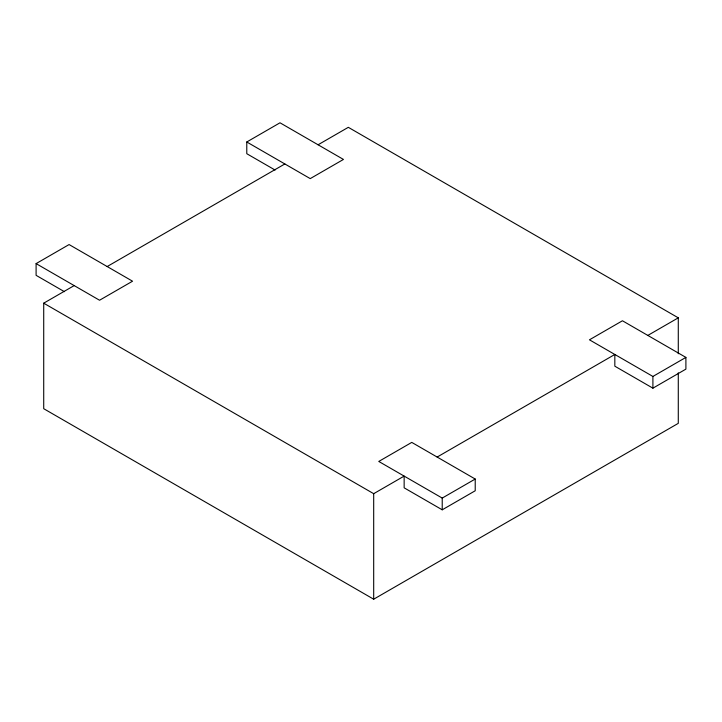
<?xml version="1.0" encoding="UTF-8"?>
<svg xmlns="http://www.w3.org/2000/svg" width="722" height="722" viewBox="0 0 722 722"><rect width="100%" height="100%" fill="white"/><g stroke="black" fill="none" stroke-linecap="round" stroke-linejoin="round"><path stroke-width="1.08" d="M36.1 263.611L69.095 244.559L132.55 281.201L99.555 300.244L36.1 263.611L36.1 275.335L64.411 291.679M246.78 141.981L280.001 122.794L343.455 159.436L310.234 178.614L246.78 141.981L246.78 153.705L275.091 170.049M678.283 372.832L678.283 423.345L373.689 599.206L43.717 408.697L43.717 303.177L74.176 285.596M107.172 266.544L284.847 163.957M318.077 144.779L348.311 127.325L678.283 317.833L678.283 353.753M43.717 303.177L373.689 493.686L404.149 476.105L404.149 487.828L442.225 509.813L475.22 490.761L475.22 479.038L411.766 442.396L378.77 461.448L442.225 498.081L475.22 479.038M437.144 457.053L614.828 354.466L614.828 366.189L652.905 388.174L685.9 369.123L685.9 357.399L622.445 320.767L589.45 339.818L652.905 376.451L685.9 357.399M647.824 335.423L678.283 317.833M652.905 376.451L652.905 388.174M442.225 498.081L442.225 509.813M373.689 493.686L373.689 599.206"/></g></svg>
